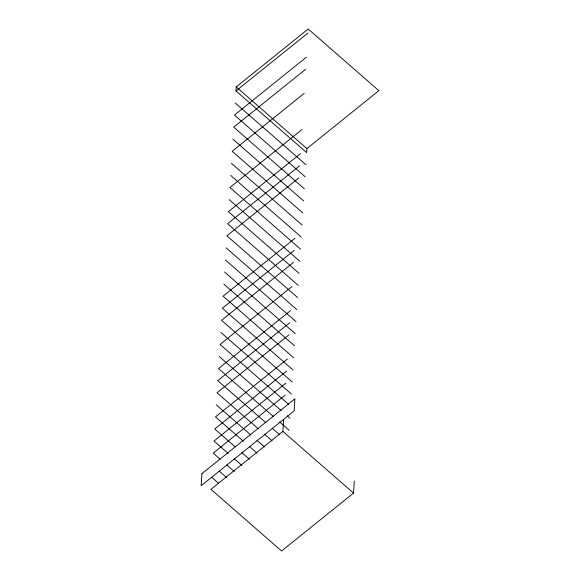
<?xml version="1.0" encoding="UTF-8"?>
<svg xmlns="http://www.w3.org/2000/svg" width="580" height="580" viewBox="0 0 580 580"><rect width="100%" height="100%" fill="white"/><g stroke="black" fill="none" stroke-linecap="round" stroke-linejoin="round"><path stroke-width="0.87" d="M235.987 90.944L236.241 86.92L308.19 29L378.849 90.668L306.9 148.582L306.646 152.605L235.987 90.944L307.937 33.024M354.293 481.009L353.532 493.08L281.583 551L210.924 489.332L282.866 431.418L283.627 419.347M306.414 57.166L234.465 115.087L305.131 176.755M305.653 69.245L233.711 127.158L304.369 188.826M304.137 93.387L232.188 151.307L302.847 212.969M301.861 129.601L229.912 187.521L300.57 249.19M300.339 153.751L228.389 211.664L299.055 273.332M299.577 165.822L227.628 223.742L298.294 285.404M298.823 177.893L226.874 235.813L297.533 297.475M295.024 238.257L223.075 296.177L293.734 357.838M294.263 250.328L222.314 308.248L292.973 369.91M293.502 262.399L221.553 320.32L292.219 381.988M291.986 286.549L220.037 344.462L288.659 404.354M290.464 310.692L218.515 368.612L273.55 416.636M289.703 322.763L217.754 380.683L265.995 422.784M288.949 334.834L217 392.754L258.441 428.924M287.426 358.984L215.477 416.897L243.339 441.213M286.665 371.055L214.716 428.975L235.103 446.76M285.911 383.126L213.962 441.047L228.23 453.495M285.15 395.197L213.201 453.118L219.994 459.048M236.241 86.92L306.9 148.582M235.226 103.015L305.885 164.676M232.95 139.229L303.608 200.898M231.427 163.379L302.093 225.04M230.666 175.45L301.332 237.111M229.151 199.593L299.809 261.261M226.113 247.885L296.771 309.553M225.352 259.956L296.01 321.625M224.59 272.027L295.256 333.696M223.837 284.099L294.495 345.767M220.799 332.391L291.457 394.059M219.276 356.54L281.104 410.495M287.223 415.831L289.935 418.202M279.669 421.972L289.181 430.273M282.866 431.418L353.532 493.08M272.114 428.12L279.589 434.637M264.56 434.26L272.035 440.786M216.238 404.825L250.886 435.065M257.005 440.401L264.48 446.926M249.451 446.549L256.925 453.067M241.896 452.69L249.371 459.215M234.342 458.831L241.817 465.356M226.787 464.979L234.262 471.497M219.233 471.12L226.707 477.644M211.678 477.26L218.479 483.191M201.912 473.664L201.151 485.736L294.161 410.872L294.915 398.793L201.912 473.664"/></g></svg>
